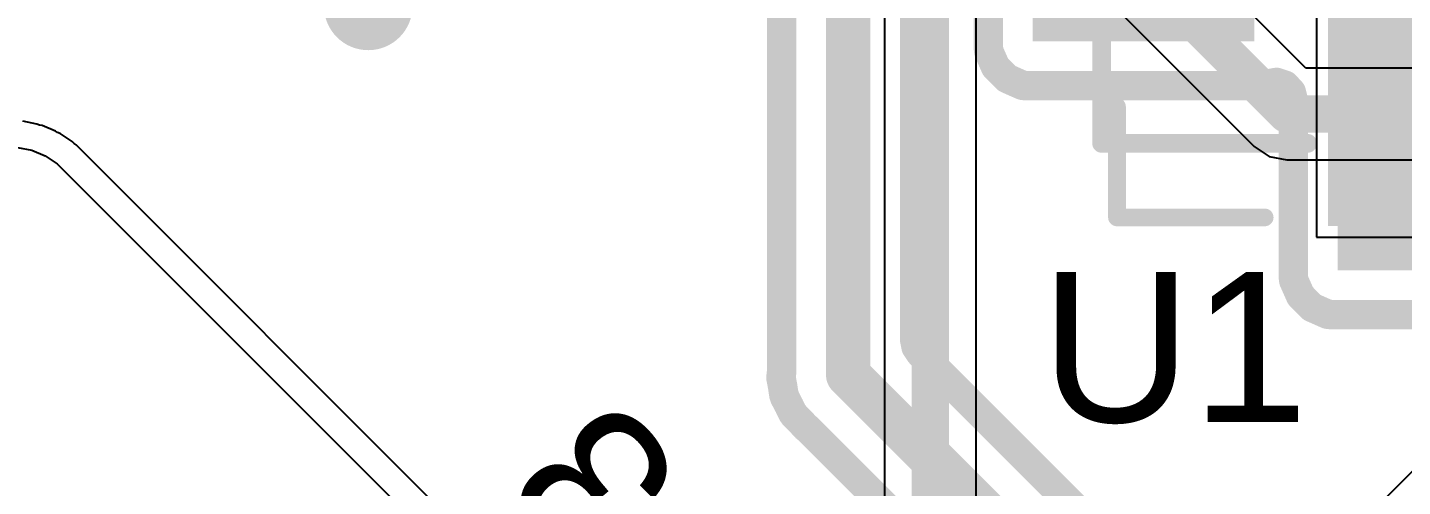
# Model space of a CAD drawing. Header units: inches. Extents: x 0 to 12.4, y -0.6 to 2.2.
# Drawn here: x 1.4063 to 1.7729, y 1.1127 to 1.2351 of the extents above; entities that cross this region are included whole.
import ezdxf

# ---------------------------------------------------------------- set-up
doc = ezdxf.new("R2010")
doc.units = ezdxf.units.IN
doc.header["$MEASUREMENT"] = 0
for name, color, linetype in [('Bottom Layer', 5, 'Continuous'), ('Bottom Solder', 6, 'Continuous'), ('Dimension', 6, 'Continuous'), ('Mechanical 4', 56, 'Continuous'), ('Multi-Layer', 9, 'Continuous'), ('Pad Holes', 156, 'Continuous'), ('Top Layer', 1, 'Continuous'), ('Top Overlay', 2, 'Continuous'), ('Top Paste', 8, 'Continuous'), ('Top Solder', 216, 'Continuous')]:
    doc.layers.add(name, color=color, linetype=linetype)
doc.styles.add('Arial', font='', dxfattribs={"height": 0.2})
doc.styles.get('Arial').set_extended_font_data('Arial')

# ---------------------------------------------------------------- blocks, each defined once
blk = doc.blocks.new('41_SMD_UFL_M______17')
at = {"layer": 'Top Layer'}
blk.add_hatch(color=1, dxfattribs=at).paths.add_polyline_path([(-0.29252, -0.37913), (-0.29252, -0.32008), (-0.25709, -0.32008), (-0.25709, -0.37913)])
at = {"layer": 'Top Paste'}
blk.add_hatch(color=8, dxfattribs=at).paths.add_polyline_path([(-0.29252, -0.37913), (-0.29252, -0.32008), (-0.25709, -0.32008), (-0.25709, -0.37913)])
at = {"layer": 'Top Solder'}
blk.add_hatch(color=216, dxfattribs=at).paths.add_polyline_path([(-0.29652, -0.38313), (-0.29652, -0.31608), (-0.25309, -0.31608), (-0.25309, -0.38313)])
at = {"layer": 'Top Overlay'}
for points in [[(-0.35684, -0.36008, 0.005, 0.005, 0), (-0.35684, -0.32808, 0.005, 0.005, 0)], [(-0.35684, -0.36108, 0.005, 0.005, 0), (-0.30192, -0.36108, 0.005, 0.005, 0)]]:
    blk.add_lwpolyline(points, format="xyseb", dxfattribs=at)
for points in [[(-0.35809, -0.32808, 0.0025, 0.0025, 1), (-0.35559, -0.32808, 0.0025, 0.0025, 1)], [(-0.35809, -0.36008, 0.0025, 0.0025, 1), (-0.35559, -0.36008, 0.0025, 0.0025, 1)], [(-0.35809, -0.36108, 0.0025, 0.0025, 1), (-0.35559, -0.36108, 0.0025, 0.0025, 1)], [(-0.30317, -0.36108, 0.0025, 0.0025, 1), (-0.30067, -0.36108, 0.0025, 0.0025, 1)]]:
    blk.add_lwpolyline(points, format="xyseb", close=True, dxfattribs=at)
blk = doc.blocks.new('IR333_A_52')
at = {"layer": 'Bottom Layer'}
blk.add_hatch(color=5, dxfattribs=at).paths.add_polyline_path([(-0.0815, 0.0315), (-0.0185, 0.0315), (-0.0185, -0.0315), (-0.0815, -0.0315)])
h = blk.add_hatch(color=5, dxfattribs=at)
edge = h.paths.add_edge_path()
edge.add_arc((0.05, 0), 0.0315, 0, 360)
at = {"layer": 'Bottom Solder'}
blk.add_hatch(color=6, dxfattribs=at).paths.add_polyline_path([(-0.0855, 0.0355), (-0.0145, 0.0355), (-0.0145, -0.0355), (-0.0855, -0.0355)])
h = blk.add_hatch(color=6, dxfattribs=at)
edge = h.paths.add_edge_path()
edge.add_arc((0.05, 0), 0.0355, 0, 360)
at = {"layer": 'Multi-Layer'}
blk.add_hatch(color=9, dxfattribs=at).paths.add_polyline_path([(-0.0815, 0.0315), (-0.0185, 0.0315), (-0.0185, -0.0315), (-0.0815, -0.0315)])
h = blk.add_hatch(color=9, dxfattribs=at)
edge = h.paths.add_edge_path()
edge.add_arc((0.05, 0), 0.0315, 0, 360)
at = {"layer": 'Pad Holes'}
h = blk.add_hatch(color=7, dxfattribs=at)
edge = h.paths.add_edge_path()
edge.add_arc((-0.05, 0), 0.01772, 0, 360)
h = blk.add_hatch(color=7, dxfattribs=at)
edge = h.paths.add_edge_path()
edge.add_arc((0.05, 0), 0.01772, 0, 360)
at = {"layer": 'Top Layer'}
blk.add_hatch(color=1, dxfattribs=at).paths.add_polyline_path([(-0.0815, 0.0315), (-0.0185, 0.0315), (-0.0185, -0.0315), (-0.0815, -0.0315)])
h = blk.add_hatch(color=1, dxfattribs=at)
edge = h.paths.add_edge_path()
edge.add_arc((0.05, 0), 0.0315, 0, 360)
at = {"layer": 'Top Solder'}
blk.add_hatch(color=216, dxfattribs=at).paths.add_polyline_path([(-0.0855, 0.0355), (-0.0145, 0.0355), (-0.0145, -0.0355), (-0.0855, -0.0355)])
h = blk.add_hatch(color=216, dxfattribs=at)
edge = h.paths.add_edge_path()
edge.add_arc((0.05, 0), 0.0355, 0, 360)
at = {"layer": 'Top Overlay'}
for points in [[(-0.11811, 0, 0.005, 0.005, -0.73505), (0.09707, 0.06729, 0.005, 0.005, 0)], [(0.09707, 0.06729, 0.005, 0.005, 0), (0.09707, -0.06729, 0.005, 0.005, 0)], [(0.09707, -0.06729, 0.005, 0.005, -0.73505), (-0.11811, 0, 0.005, 0.005, 0)], [(-0.05, -0.041, 0.005, 0.005, 0), (-0.05, -0.061, 0.005, 0.005, 0)], [(0.06, -0.044, 0.005, 0.005, 0), (0.04, -0.044, 0.005, 0.005, 0)], [(-0.04, -0.051, 0.005, 0.005, 0), (-0.06, -0.051, 0.005, 0.005, 0)]]:
    blk.add_lwpolyline(points, format="xyseb", dxfattribs=at)
for points in [[(0.09582, 0.06729, 0.0025, 0.0025, 1), (0.09832, 0.06729, 0.0025, 0.0025, 1)], [(0.09582, 0.06729, 0.0025, 0.0025, 1), (0.09832, 0.06729, 0.0025, 0.0025, 1)], [(-0.11936, 0, 0.0025, 0.0025, 1), (-0.11686, 0, 0.0025, 0.0025, 1)], [(-0.11936, 0, 0.0025, 0.0025, 1), (-0.11686, 0, 0.0025, 0.0025, 1)], [(-0.05125, -0.041, 0.0025, 0.0025, 1), (-0.04875, -0.041, 0.0025, 0.0025, 1)], [(0.03875, -0.044, 0.0025, 0.0025, 1), (0.04125, -0.044, 0.0025, 0.0025, 1)], [(0.05875, -0.044, 0.0025, 0.0025, 1), (0.06125, -0.044, 0.0025, 0.0025, 1)], [(-0.06125, -0.051, 0.0025, 0.0025, 1), (-0.05875, -0.051, 0.0025, 0.0025, 1)], [(-0.04125, -0.051, 0.0025, 0.0025, 1), (-0.03875, -0.051, 0.0025, 0.0025, 1)], [(-0.05125, -0.061, 0.0025, 0.0025, 1), (-0.04875, -0.061, 0.0025, 0.0025, 1)], [(0.09582, -0.06729, 0.0025, 0.0025, 1), (0.09832, -0.06729, 0.0025, 0.0025, 1)], [(0.09582, -0.06729, 0.0025, 0.0025, 1), (0.09832, -0.06729, 0.0025, 0.0025, 1)]]:
    blk.add_lwpolyline(points, format="xyseb", close=True, dxfattribs=at)

msp = doc.modelspace()

# ---------------------------------------------------------------- hatches: boundary and pattern name
at = {"layer": 'Dimension'}
for points in [[(1.67431, 1.26681), (1.73336, 1.26681), (1.73336, 1.23137), (1.67431, 1.23137)], [(1.7556, 1.22941), (1.79104, 1.22941), (1.79104, 1.17035), (1.7556, 1.17035)], [(1.7556, 1.22941), (1.79104, 1.22941), (1.79104, 1.17035), (1.7556, 1.17035)], [(1.7556, 1.22941), (1.79104, 1.22941), (1.79104, 1.17035), (1.7556, 1.17035)]]:
    msp.add_hatch(color=6, dxfattribs=at).paths.add_polyline_path(points)
h = msp.add_hatch(color=6, dxfattribs=at)
edge = h.paths.add_edge_path()
edge.add_arc((1.49714, 1.24082), 0.01181, 0, 360)

# ---------------------------------------------------------------- linework, layer by layer
at = {"layer": 'Bottom Layer'}
for p, q in [((1.63476, 1.34963), (1.63476, 0.31807)), ((1.65924, 0.313), (1.65924, 1.34963)), ((1.74707, 1.22424), (1.71224, 1.25907)), ((1.69135, 1.24535), (1.73335, 1.20335)), ((2.143, 1.22424), (1.74707, 1.22424)), ((1.40883, 1.20933), (1.40503, 1.21009)), ((1.40948, 1.20906), (1.40883, 1.20933)), ((1.41017, 1.20892), (1.40948, 1.20906)), ((1.41375, 1.20744), (1.41017, 1.20892)), ((1.41434, 1.20705), (1.41375, 1.20744)), ((1.41499, 1.20678), (1.41434, 1.20705)), ((1.41821, 1.20463), (1.41499, 1.20678)), ((1.40364, 1.20309), (1.40744, 1.20233)), ((1.40744, 1.20233), (1.41102, 1.20084)), ((1.41871, 1.20413), (1.41821, 1.20463)), ((1.41929, 1.20374), (1.41871, 1.20413)), ((1.42066, 1.20237), (1.41929, 1.20374)), ((1.60598, 1.01705), (1.42066, 1.20237)), ((1.42066, 1.20237), (1.42066, 1.20237)), ((1.73335, 1.20335), (1.73732, 1.2007)), ((1.41102, 1.20084), (1.41425, 1.19869)), ((1.41425, 1.19869), (1.41562, 1.19732)), ((1.73732, 1.2007), (1.742, 1.19976)), ((1.742, 1.19976), (2.13793, 1.19976)), ((1.41562, 1.19732), (1.41562, 1.19732)), ((1.41562, 1.19732), (1.60094, 1.012)), ((1.81935, 1.16065), (1.71635, 1.05765))]:
    msp.add_line(p, q, dxfattribs=at)
for points in [[(1.647, 0.313, 0.01, 0.01, 0), (1.647, 1.364, 0.01, 0.01, 0)], [(1.7, 1.254, 0.01, 0.01, 0), (1.742, 1.212, 0.01, 0.01, 0)], [(1.742, 1.212, 0.01, 0.01, 0), (2.143, 1.212, 0.01, 0.01, 0)]]:
    msp.add_lwpolyline(points, format="xyseb", dxfattribs=at)
msp.add_lwpolyline([(1.7395, 1.212, 0.005, 0.005, 1), (1.7445, 1.212, 0.005, 0.005, 1)], format="xyseb", close=True, dxfattribs=at)
msp.add_lwpolyline([(1.7395, 1.212, 0.005, 0.005, 1), (1.7445, 1.212, 0.005, 0.005, 1)], format="xyseb", close=True, dxfattribs=at)
at = {"layer": 'Dimension'}
for points in [[(1.62509, 1.1424, 0.01181, 0.01181, 0), (1.62509, 1.31956, 0.01181, 0.01181, 0)], [(1.60736, 1.14367, 0.00787, 0.00787, 0), (1.60736, 1.31699, 0.00787, 0.00787, 0)], [(1.64283, 1.15177, 0.00787, 0.00787, 0), (1.64283, 1.31019, 0.00787, 0.00787, 0)], [(1.66247, 1.22975, 0.00787, 0.00787, 0), (1.66247, 1.26843, 0.00787, 0.00787, 0)], [(1.66247, 1.22961, 0.00787, 0.00787, 0), (1.66247, 1.22975, 0.00787, 0.00787, 0)], [(1.66247, 1.22975, 0.00787, 0.00787, 0), (1.66247, 1.22975, 0.00787, 0.00787, 0)], [(1.66247, 1.22961, 0.00787, 0.00787, 0), (1.66249, 1.22947, 0.00787, 0.00787, 0)], [(1.66249, 1.22947, 0.00787, 0.00787, 0), (1.66254, 1.22904, 0.00787, 0.00787, 0)], [(1.66249, 1.22947, 0.00787, 0.00787, 0), (1.66249, 1.22947, 0.00787, 0.00787, 0)], [(1.66254, 1.22904, 0.00787, 0.00787, 0), (1.66259, 1.22862, 0.00787, 0.00787, 0)], [(1.66259, 1.22862, 0.00787, 0.00787, 0), (1.66438, 1.22457, 0.00787, 0.00787, 0)], [(1.66438, 1.22457, 0.00787, 0.00787, 0), (1.6675, 1.22145, 0.00787, 0.00787, 0)], [(1.6675, 1.22145, 0.00787, 0.00787, 0), (1.66984, 1.22041, 0.00787, 0.00787, 0)], [(1.66984, 1.22041, 0.00787, 0.00787, 0), (1.67121, 1.21981, 0.00787, 0.00787, 0)], [(1.73692, 1.22001, 0.00787, 0.00787, 0), (1.73929, 1.22041, 0.00787, 0.00787, 0)], [(1.73929, 1.22041, 0.00787, 0.00787, 0), (1.74156, 1.21964, 0.00787, 0.00787, 0)], [(1.67121, 1.21981, 0.00787, 0.00787, 0), (1.67155, 1.21966, 0.00787, 0.00787, 0)], [(1.67121, 1.21981, 0.00787, 0.00787, 0), (1.67121, 1.21981, 0.00787, 0.00787, 0)], [(1.67155, 1.21966, 0.00787, 0.00787, 0), (1.67254, 1.21954, 0.00787, 0.00787, 0)], [(1.67254, 1.21954, 0.00787, 0.00787, 0), (1.73513, 1.21954, 0.00787, 0.00787, 0)], [(1.73513, 1.21954, 0.00787, 0.00787, 0), (1.73612, 1.21966, 0.00787, 0.00787, 0)], [(1.73612, 1.21966, 0.00787, 0.00787, 0), (1.73692, 1.22001, 0.00787, 0.00787, 0)], [(1.74156, 1.21964, 0.00787, 0.00787, 0), (1.74318, 1.21787, 0.00787, 0.00787, 0)], [(1.74318, 1.21787, 0.00787, 0.00787, 0), (1.74377, 1.21555, 0.00787, 0.00787, 0)], [(1.74377, 1.16873, 0.00787, 0.00787, 0), (1.74377, 1.21555, 0.00787, 0.00787, 0)], [(1.74377, 1.16872, 0.00787, 0.00787, 0), (1.74377, 1.16873, 0.00787, 0.00787, 0)], [(1.74377, 1.16858, 0.00787, 0.00787, 0), (1.74377, 1.16872, 0.00787, 0.00787, 0)], [(1.74377, 1.16858, 0.00787, 0.00787, 0), (1.74379, 1.16844, 0.00787, 0.00787, 0)], [(1.74379, 1.16844, 0.00787, 0.00787, 0), (1.74384, 1.16803, 0.00787, 0.00787, 0)], [(1.74379, 1.16844, 0.00787, 0.00787, 0), (1.74379, 1.16844, 0.00787, 0.00787, 0)], [(1.74384, 1.16803, 0.00787, 0.00787, 0), (1.74389, 1.1676, 0.00787, 0.00787, 0)], [(1.74389, 1.1676, 0.00787, 0.00787, 0), (1.74568, 1.16355, 0.00787, 0.00787, 0)], [(1.74568, 1.16355, 0.00787, 0.00787, 0), (1.7488, 1.16042, 0.00787, 0.00787, 0)], [(1.7488, 1.16042, 0.00787, 0.00787, 0), (1.75069, 1.15959, 0.00787, 0.00787, 0)], [(1.75069, 1.15959, 0.00787, 0.00787, 0), (1.75251, 1.15878, 0.00787, 0.00787, 0)], [(1.75251, 1.15878, 0.00787, 0.00787, 0), (1.75285, 1.15864, 0.00787, 0.00787, 0)], [(1.75251, 1.15878, 0.00787, 0.00787, 0), (1.75251, 1.15878, 0.00787, 0.00787, 0)], [(1.75285, 1.15864, 0.00787, 0.00787, 0), (1.75384, 1.15852, 0.00787, 0.00787, 0)], [(1.75384, 1.15852, 0.00787, 0.00787, 0), (1.7928, 1.15852, 0.00787, 0.00787, 0)], [(1.64283, 1.15177, 0.00787, 0.00787, 0), (1.6432, 1.1499, 0.00787, 0.00787, 0)], [(1.6432, 1.1499, 0.00787, 0.00787, 0), (1.64426, 1.14831, 0.00787, 0.00787, 0)], [(1.64426, 1.14831, 0.00787, 0.00787, 0), (1.75392, 1.03865, 0.00787, 0.00787, 0)], [(1.60733, 1.14312, 0.00787, 0.00787, 0), (1.60736, 1.14367, 0.00787, 0.00787, 0)], [(1.62509, 1.1424, 0.01181, 0.01181, 0), (1.7432, 1.02429, 0.01181, 0.01181, 0)], [(1.60717, 1.14173, 0.00787, 0.00787, 0), (1.60721, 1.14209, 0.00787, 0.00787, 0)], [(1.60717, 1.14173, 0.00787, 0.00787, 0), (1.60724, 1.14137, 0.00787, 0.00787, 0)], [(1.60721, 1.14209, 0.00787, 0.00787, 0), (1.60733, 1.14312, 0.00787, 0.00787, 0)], [(1.60721, 1.14209, 0.00787, 0.00787, 0), (1.60721, 1.14209, 0.00787, 0.00787, 0)], [(1.60724, 1.14137, 0.00787, 0.00787, 0), (1.60759, 1.13952, 0.00787, 0.00787, 0)], [(1.60759, 1.13952, 0.00787, 0.00787, 0), (1.60762, 1.13934, 0.00787, 0.00787, 0)], [(1.60762, 1.13934, 0.00787, 0.00787, 0), (1.6079, 1.13747, 0.00787, 0.00787, 0)], [(1.6079, 1.13747, 0.00787, 0.00787, 0), (1.60795, 1.13711, 0.00787, 0.00787, 0)], [(1.60795, 1.13711, 0.00787, 0.00787, 0), (1.6081, 1.13681, 0.00787, 0.00787, 0)], [(1.6081, 1.13681, 0.00787, 0.00787, 0), (1.60816, 1.13647, 0.00787, 0.00787, 0)], [(1.60816, 1.13647, 0.00787, 0.00787, 0), (1.60833, 1.13615, 0.00787, 0.00787, 0)], [(1.60833, 1.13615, 0.00787, 0.00787, 0), (1.60921, 1.13448, 0.00787, 0.00787, 0)], [(1.60921, 1.13448, 0.00787, 0.00787, 0), (1.6093, 1.13432, 0.00787, 0.00787, 0)], [(1.6093, 1.13432, 0.00787, 0.00787, 0), (1.61011, 1.13262, 0.00787, 0.00787, 0)], [(1.61011, 1.13262, 0.00787, 0.00787, 0), (1.61027, 1.13229, 0.00787, 0.00787, 0)], [(1.61011, 1.13262, 0.00787, 0.00787, 0), (1.61011, 1.13262, 0.00787, 0.00787, 0)], [(1.61027, 1.13229, 0.00787, 0.00787, 0), (1.6105, 1.13205, 0.00787, 0.00787, 0)], [(1.6105, 1.13205, 0.00787, 0.00787, 0), (1.61066, 1.13175, 0.00787, 0.00787, 0)], [(1.61066, 1.13175, 0.00787, 0.00787, 0), (1.61092, 1.13149, 0.00787, 0.00787, 0)], [(1.61092, 1.13149, 0.00787, 0.00787, 0), (1.61225, 1.13016, 0.00787, 0.00787, 0)], [(1.61225, 1.13016, 0.00787, 0.00787, 0), (1.61238, 1.13002, 0.00787, 0.00787, 0)], [(1.61238, 1.13002, 0.00787, 0.00787, 0), (1.61391, 1.12837, 0.00787, 0.00787, 0)], [(1.61391, 1.12837, 0.00787, 0.00787, 0), (1.61415, 1.12824, 0.00787, 0.00787, 0)], [(1.61415, 1.12824, 0.00787, 0.00787, 0), (1.61437, 1.12804, 0.00787, 0.00787, 0)], [(1.61437, 1.12804, 0.00787, 0.00787, 0), (1.66979, 1.07262, 0.00787, 0.00787, 0)]]:
    msp.add_lwpolyline(points, format="xyseb", dxfattribs=at)
for points in [[(1.66051, 1.22975, 0.00394, 0.00394, 1), (1.66444, 1.22975, 0.00394, 0.00394, 1)], [(1.66051, 1.22975, 0.00394, 0.00394, 1), (1.66444, 1.22975, 0.00394, 0.00394, 1)], [(1.66051, 1.22975, 0.00394, 0.00394, 1), (1.66444, 1.22975, 0.00394, 0.00394, 1)], [(1.66051, 1.22975, 0.00394, 0.00394, 1), (1.66444, 1.22975, 0.00394, 0.00394, 1)], [(1.66051, 1.22961, 0.00394, 0.00394, 1), (1.66444, 1.22961, 0.00394, 0.00394, 1)], [(1.66051, 1.22961, 0.00394, 0.00394, 1), (1.66444, 1.22961, 0.00394, 0.00394, 1)], [(1.66052, 1.22947, 0.00394, 0.00394, 1), (1.66446, 1.22947, 0.00394, 0.00394, 1)], [(1.66052, 1.22947, 0.00394, 0.00394, 1), (1.66446, 1.22947, 0.00394, 0.00394, 1)], [(1.66052, 1.22947, 0.00394, 0.00394, 1), (1.66446, 1.22947, 0.00394, 0.00394, 1)], [(1.66052, 1.22947, 0.00394, 0.00394, 1), (1.66446, 1.22947, 0.00394, 0.00394, 1)], [(1.66057, 1.22904, 0.00394, 0.00394, 1), (1.66451, 1.22904, 0.00394, 0.00394, 1)], [(1.66057, 1.22904, 0.00394, 0.00394, 1), (1.66451, 1.22904, 0.00394, 0.00394, 1)], [(1.66062, 1.22862, 0.00394, 0.00394, 1), (1.66456, 1.22862, 0.00394, 0.00394, 1)], [(1.66062, 1.22862, 0.00394, 0.00394, 1), (1.66456, 1.22862, 0.00394, 0.00394, 1)], [(1.66241, 1.22457, 0.00394, 0.00394, 1), (1.66634, 1.22457, 0.00394, 0.00394, 1)], [(1.66241, 1.22457, 0.00394, 0.00394, 1), (1.66634, 1.22457, 0.00394, 0.00394, 1)], [(1.66553, 1.22145, 0.00394, 0.00394, 1), (1.66947, 1.22145, 0.00394, 0.00394, 1)], [(1.66553, 1.22145, 0.00394, 0.00394, 1), (1.66947, 1.22145, 0.00394, 0.00394, 1)], [(1.66787, 1.22041, 0.00394, 0.00394, 1), (1.67181, 1.22041, 0.00394, 0.00394, 1)], [(1.66787, 1.22041, 0.00394, 0.00394, 1), (1.67181, 1.22041, 0.00394, 0.00394, 1)], [(1.73732, 1.22041, 0.00394, 0.00394, 1), (1.74125, 1.22041, 0.00394, 0.00394, 1)], [(1.73732, 1.22041, 0.00394, 0.00394, 1), (1.74125, 1.22041, 0.00394, 0.00394, 1)], [(1.66925, 1.21981, 0.00394, 0.00394, 1), (1.67318, 1.21981, 0.00394, 0.00394, 1)], [(1.66925, 1.21981, 0.00394, 0.00394, 1), (1.67318, 1.21981, 0.00394, 0.00394, 1)], [(1.66925, 1.21981, 0.00394, 0.00394, 1), (1.67318, 1.21981, 0.00394, 0.00394, 1)], [(1.66925, 1.21981, 0.00394, 0.00394, 1), (1.67318, 1.21981, 0.00394, 0.00394, 1)], [(1.66958, 1.21966, 0.00394, 0.00394, 1), (1.67352, 1.21966, 0.00394, 0.00394, 1)], [(1.66958, 1.21966, 0.00394, 0.00394, 1), (1.67352, 1.21966, 0.00394, 0.00394, 1)], [(1.67057, 1.21954, 0.00394, 0.00394, 1), (1.67451, 1.21954, 0.00394, 0.00394, 1)], [(1.67057, 1.21954, 0.00394, 0.00394, 1), (1.67451, 1.21954, 0.00394, 0.00394, 1)], [(1.73316, 1.21954, 0.00394, 0.00394, 1), (1.7371, 1.21954, 0.00394, 0.00394, 1)], [(1.73316, 1.21954, 0.00394, 0.00394, 1), (1.7371, 1.21954, 0.00394, 0.00394, 1)], [(1.73415, 1.21966, 0.00394, 0.00394, 1), (1.73808, 1.21966, 0.00394, 0.00394, 1)], [(1.73415, 1.21966, 0.00394, 0.00394, 1), (1.73808, 1.21966, 0.00394, 0.00394, 1)], [(1.73495, 1.22001, 0.00394, 0.00394, 1), (1.73889, 1.22001, 0.00394, 0.00394, 1)], [(1.73495, 1.22001, 0.00394, 0.00394, 1), (1.73889, 1.22001, 0.00394, 0.00394, 1)], [(1.73959, 1.21964, 0.00394, 0.00394, 1), (1.74353, 1.21964, 0.00394, 0.00394, 1)], [(1.73959, 1.21964, 0.00394, 0.00394, 1), (1.74353, 1.21964, 0.00394, 0.00394, 1)], [(1.74122, 1.21787, 0.00394, 0.00394, 1), (1.74515, 1.21787, 0.00394, 0.00394, 1)], [(1.74122, 1.21787, 0.00394, 0.00394, 1), (1.74515, 1.21787, 0.00394, 0.00394, 1)], [(1.74181, 1.21555, 0.00394, 0.00394, 1), (1.74574, 1.21555, 0.00394, 0.00394, 1)], [(1.74181, 1.21555, 0.00394, 0.00394, 1), (1.74574, 1.21555, 0.00394, 0.00394, 1)], [(1.74181, 1.16872, 0.00394, 0.00394, 1), (1.74574, 1.16872, 0.00394, 0.00394, 1)], [(1.74181, 1.16873, 0.00394, 0.00394, 1), (1.74574, 1.16873, 0.00394, 0.00394, 1)], [(1.74181, 1.16872, 0.00394, 0.00394, 1), (1.74574, 1.16872, 0.00394, 0.00394, 1)], [(1.74181, 1.16873, 0.00394, 0.00394, 1), (1.74574, 1.16873, 0.00394, 0.00394, 1)], [(1.74181, 1.16858, 0.00394, 0.00394, 1), (1.74574, 1.16858, 0.00394, 0.00394, 1)], [(1.74181, 1.16858, 0.00394, 0.00394, 1), (1.74574, 1.16858, 0.00394, 0.00394, 1)], [(1.74182, 1.16844, 0.00394, 0.00394, 1), (1.74576, 1.16844, 0.00394, 0.00394, 1)], [(1.74182, 1.16844, 0.00394, 0.00394, 1), (1.74576, 1.16844, 0.00394, 0.00394, 1)], [(1.74182, 1.16844, 0.00394, 0.00394, 1), (1.74576, 1.16844, 0.00394, 0.00394, 1)], [(1.74182, 1.16844, 0.00394, 0.00394, 1), (1.74576, 1.16844, 0.00394, 0.00394, 1)], [(1.74187, 1.16803, 0.00394, 0.00394, 1), (1.74581, 1.16803, 0.00394, 0.00394, 1)], [(1.74187, 1.16803, 0.00394, 0.00394, 1), (1.74581, 1.16803, 0.00394, 0.00394, 1)], [(1.74192, 1.1676, 0.00394, 0.00394, 1), (1.74586, 1.1676, 0.00394, 0.00394, 1)], [(1.74192, 1.1676, 0.00394, 0.00394, 1), (1.74586, 1.1676, 0.00394, 0.00394, 1)], [(1.74371, 1.16355, 0.00394, 0.00394, 1), (1.74764, 1.16355, 0.00394, 0.00394, 1)], [(1.74371, 1.16355, 0.00394, 0.00394, 1), (1.74764, 1.16355, 0.00394, 0.00394, 1)], [(1.74683, 1.16042, 0.00394, 0.00394, 1), (1.75077, 1.16042, 0.00394, 0.00394, 1)], [(1.74683, 1.16042, 0.00394, 0.00394, 1), (1.75077, 1.16042, 0.00394, 0.00394, 1)], [(1.74872, 1.15959, 0.00394, 0.00394, 1), (1.75266, 1.15959, 0.00394, 0.00394, 1)], [(1.74872, 1.15959, 0.00394, 0.00394, 1), (1.75266, 1.15959, 0.00394, 0.00394, 1)], [(1.75054, 1.15878, 0.00394, 0.00394, 1), (1.75448, 1.15878, 0.00394, 0.00394, 1)], [(1.75054, 1.15878, 0.00394, 0.00394, 1), (1.75448, 1.15878, 0.00394, 0.00394, 1)], [(1.75054, 1.15878, 0.00394, 0.00394, 1), (1.75448, 1.15878, 0.00394, 0.00394, 1)], [(1.75054, 1.15878, 0.00394, 0.00394, 1), (1.75448, 1.15878, 0.00394, 0.00394, 1)], [(1.75088, 1.15864, 0.00394, 0.00394, 1), (1.75482, 1.15864, 0.00394, 0.00394, 1)], [(1.75088, 1.15864, 0.00394, 0.00394, 1), (1.75482, 1.15864, 0.00394, 0.00394, 1)], [(1.75187, 1.15852, 0.00394, 0.00394, 1), (1.75581, 1.15852, 0.00394, 0.00394, 1)], [(1.75187, 1.15852, 0.00394, 0.00394, 1), (1.75581, 1.15852, 0.00394, 0.00394, 1)], [(1.64086, 1.15177, 0.00394, 0.00394, 1), (1.6448, 1.15177, 0.00394, 0.00394, 1)], [(1.64086, 1.15177, 0.00394, 0.00394, 1), (1.6448, 1.15177, 0.00394, 0.00394, 1)], [(1.64123, 1.1499, 0.00394, 0.00394, 1), (1.64517, 1.1499, 0.00394, 0.00394, 1)], [(1.64123, 1.1499, 0.00394, 0.00394, 1), (1.64517, 1.1499, 0.00394, 0.00394, 1)], [(1.64229, 1.14831, 0.00394, 0.00394, 1), (1.64623, 1.14831, 0.00394, 0.00394, 1)], [(1.64229, 1.14831, 0.00394, 0.00394, 1), (1.64623, 1.14831, 0.00394, 0.00394, 1)], [(1.60539, 1.14367, 0.00394, 0.00394, 1), (1.60932, 1.14367, 0.00394, 0.00394, 1)], [(1.60539, 1.14367, 0.00394, 0.00394, 1), (1.60932, 1.14367, 0.00394, 0.00394, 1)], [(1.62214, 1.1424, 0.00591, 0.00591, 1), (1.62805, 1.1424, 0.00591, 0.00591, 1)], [(1.62214, 1.1424, 0.00591, 0.00591, 1), (1.62805, 1.1424, 0.00591, 0.00591, 1)], [(1.6052, 1.14173, 0.00394, 0.00394, 1), (1.60914, 1.14173, 0.00394, 0.00394, 1)], [(1.6052, 1.14173, 0.00394, 0.00394, 1), (1.60914, 1.14173, 0.00394, 0.00394, 1)], [(1.60524, 1.14209, 0.00394, 0.00394, 1), (1.60918, 1.14209, 0.00394, 0.00394, 1)], [(1.60524, 1.14209, 0.00394, 0.00394, 1), (1.60918, 1.14209, 0.00394, 0.00394, 1)], [(1.60524, 1.14209, 0.00394, 0.00394, 1), (1.60918, 1.14209, 0.00394, 0.00394, 1)], [(1.60524, 1.14209, 0.00394, 0.00394, 1), (1.60918, 1.14209, 0.00394, 0.00394, 1)], [(1.60527, 1.14137, 0.00394, 0.00394, 1), (1.60921, 1.14137, 0.00394, 0.00394, 1)], [(1.60527, 1.14137, 0.00394, 0.00394, 1), (1.60921, 1.14137, 0.00394, 0.00394, 1)], [(1.60536, 1.14312, 0.00394, 0.00394, 1), (1.60929, 1.14312, 0.00394, 0.00394, 1)], [(1.60536, 1.14312, 0.00394, 0.00394, 1), (1.60929, 1.14312, 0.00394, 0.00394, 1)], [(1.60562, 1.13952, 0.00394, 0.00394, 1), (1.60956, 1.13952, 0.00394, 0.00394, 1)], [(1.60562, 1.13952, 0.00394, 0.00394, 1), (1.60956, 1.13952, 0.00394, 0.00394, 1)], [(1.60565, 1.13934, 0.00394, 0.00394, 1), (1.60959, 1.13934, 0.00394, 0.00394, 1)], [(1.60565, 1.13934, 0.00394, 0.00394, 1), (1.60959, 1.13934, 0.00394, 0.00394, 1)], [(1.60593, 1.13747, 0.00394, 0.00394, 1), (1.60987, 1.13747, 0.00394, 0.00394, 1)], [(1.60593, 1.13747, 0.00394, 0.00394, 1), (1.60987, 1.13747, 0.00394, 0.00394, 1)], [(1.60598, 1.13711, 0.00394, 0.00394, 1), (1.60992, 1.13711, 0.00394, 0.00394, 1)], [(1.60598, 1.13711, 0.00394, 0.00394, 1), (1.60992, 1.13711, 0.00394, 0.00394, 1)], [(1.60613, 1.13681, 0.00394, 0.00394, 1), (1.61007, 1.13681, 0.00394, 0.00394, 1)], [(1.60613, 1.13681, 0.00394, 0.00394, 1), (1.61007, 1.13681, 0.00394, 0.00394, 1)], [(1.60619, 1.13647, 0.00394, 0.00394, 1), (1.61013, 1.13647, 0.00394, 0.00394, 1)], [(1.60619, 1.13647, 0.00394, 0.00394, 1), (1.61013, 1.13647, 0.00394, 0.00394, 1)], [(1.60637, 1.13615, 0.00394, 0.00394, 1), (1.6103, 1.13615, 0.00394, 0.00394, 1)], [(1.60637, 1.13615, 0.00394, 0.00394, 1), (1.6103, 1.13615, 0.00394, 0.00394, 1)], [(1.60725, 1.13448, 0.00394, 0.00394, 1), (1.61118, 1.13448, 0.00394, 0.00394, 1)], [(1.60725, 1.13448, 0.00394, 0.00394, 1), (1.61118, 1.13448, 0.00394, 0.00394, 1)], [(1.60733, 1.13432, 0.00394, 0.00394, 1), (1.61126, 1.13432, 0.00394, 0.00394, 1)], [(1.60733, 1.13432, 0.00394, 0.00394, 1), (1.61126, 1.13432, 0.00394, 0.00394, 1)], [(1.60815, 1.13262, 0.00394, 0.00394, 1), (1.61208, 1.13262, 0.00394, 0.00394, 1)], [(1.60815, 1.13262, 0.00394, 0.00394, 1), (1.61208, 1.13262, 0.00394, 0.00394, 1)], [(1.60815, 1.13262, 0.00394, 0.00394, 1), (1.61208, 1.13262, 0.00394, 0.00394, 1)], [(1.60815, 1.13262, 0.00394, 0.00394, 1), (1.61208, 1.13262, 0.00394, 0.00394, 1)], [(1.6083, 1.13229, 0.00394, 0.00394, 1), (1.61224, 1.13229, 0.00394, 0.00394, 1)], [(1.6083, 1.13229, 0.00394, 0.00394, 1), (1.61224, 1.13229, 0.00394, 0.00394, 1)], [(1.60853, 1.13205, 0.00394, 0.00394, 1), (1.61247, 1.13205, 0.00394, 0.00394, 1)], [(1.60853, 1.13205, 0.00394, 0.00394, 1), (1.61247, 1.13205, 0.00394, 0.00394, 1)], [(1.60869, 1.13175, 0.00394, 0.00394, 1), (1.61263, 1.13175, 0.00394, 0.00394, 1)], [(1.60869, 1.13175, 0.00394, 0.00394, 1), (1.61263, 1.13175, 0.00394, 0.00394, 1)], [(1.60895, 1.13149, 0.00394, 0.00394, 1), (1.61289, 1.13149, 0.00394, 0.00394, 1)], [(1.60895, 1.13149, 0.00394, 0.00394, 1), (1.61289, 1.13149, 0.00394, 0.00394, 1)], [(1.61028, 1.13016, 0.00394, 0.00394, 1), (1.61422, 1.13016, 0.00394, 0.00394, 1)], [(1.61028, 1.13016, 0.00394, 0.00394, 1), (1.61422, 1.13016, 0.00394, 0.00394, 1)], [(1.61041, 1.13002, 0.00394, 0.00394, 1), (1.61435, 1.13002, 0.00394, 0.00394, 1)], [(1.61041, 1.13002, 0.00394, 0.00394, 1), (1.61435, 1.13002, 0.00394, 0.00394, 1)], [(1.61194, 1.12837, 0.00394, 0.00394, 1), (1.61588, 1.12837, 0.00394, 0.00394, 1)], [(1.61194, 1.12837, 0.00394, 0.00394, 1), (1.61588, 1.12837, 0.00394, 0.00394, 1)], [(1.61218, 1.12824, 0.00394, 0.00394, 1), (1.61611, 1.12824, 0.00394, 0.00394, 1)], [(1.61218, 1.12824, 0.00394, 0.00394, 1), (1.61611, 1.12824, 0.00394, 0.00394, 1)], [(1.6124, 1.12804, 0.00394, 0.00394, 1), (1.61634, 1.12804, 0.00394, 0.00394, 1)], [(1.6124, 1.12804, 0.00394, 0.00394, 1), (1.61634, 1.12804, 0.00394, 0.00394, 1)]]:
    msp.add_lwpolyline(points, format="xyseb", close=True, dxfattribs=at)
at = {"layer": 'Mechanical 4'}
for points in [[(1.69675, 1.18443, 0.00472, 0.00472, 0), (1.69675, 1.21395, 0.00472, 0.00472, 0)], [(1.69675, 1.18443, 0.00472, 0.00472, 0), (1.73612, 1.18443, 0.00472, 0.00472, 0)]]:
    msp.add_lwpolyline(points, format="xyseb", dxfattribs=at)
for points in [[(1.69557, 1.21395, 0.00236, 0.00236, 1), (1.69793, 1.21395, 0.00236, 0.00236, 1)], [(1.69557, 1.18443, 0.00236, 0.00236, 1), (1.69793, 1.18443, 0.00236, 0.00236, 1)], [(1.69557, 1.18443, 0.00236, 0.00236, 1), (1.69793, 1.18443, 0.00236, 0.00236, 1)], [(1.73494, 1.18443, 0.00236, 0.00236, 1), (1.7373, 1.18443, 0.00236, 0.00236, 1)]]:
    msp.add_lwpolyline(points, format="xyseb", close=True, dxfattribs=at)
at = {"layer": 'Top Layer'}
for p, q in [((1.74998, 1.25217), (1.74998, 1.17912)), ((1.74998, 1.17912), (1.79498, 1.17912))]:
    msp.add_line(p, q, dxfattribs=at)

# ---------------------------------------------------------------- block references
msp.add_blockref('41_SMD_UFL_M______17', (2.0495, 1.56525))
at = {"rotation": 130}
msp.add_blockref('IR333_A_52', (1.47915, 0.97963), dxfattribs=at)

# ---------------------------------------------------------------- texts
at = {"layer": 'Top Overlay', "style": 'Arial'}
msp.add_text('U1', height=0.04, dxfattribs=at).set_placement((1.67633, 1.12986))
msp.add_text('LED3', height=0.04, rotation=130, dxfattribs=at).set_placement((1.65226, 1.03113))

doc.saveas('drawing.dxf')
